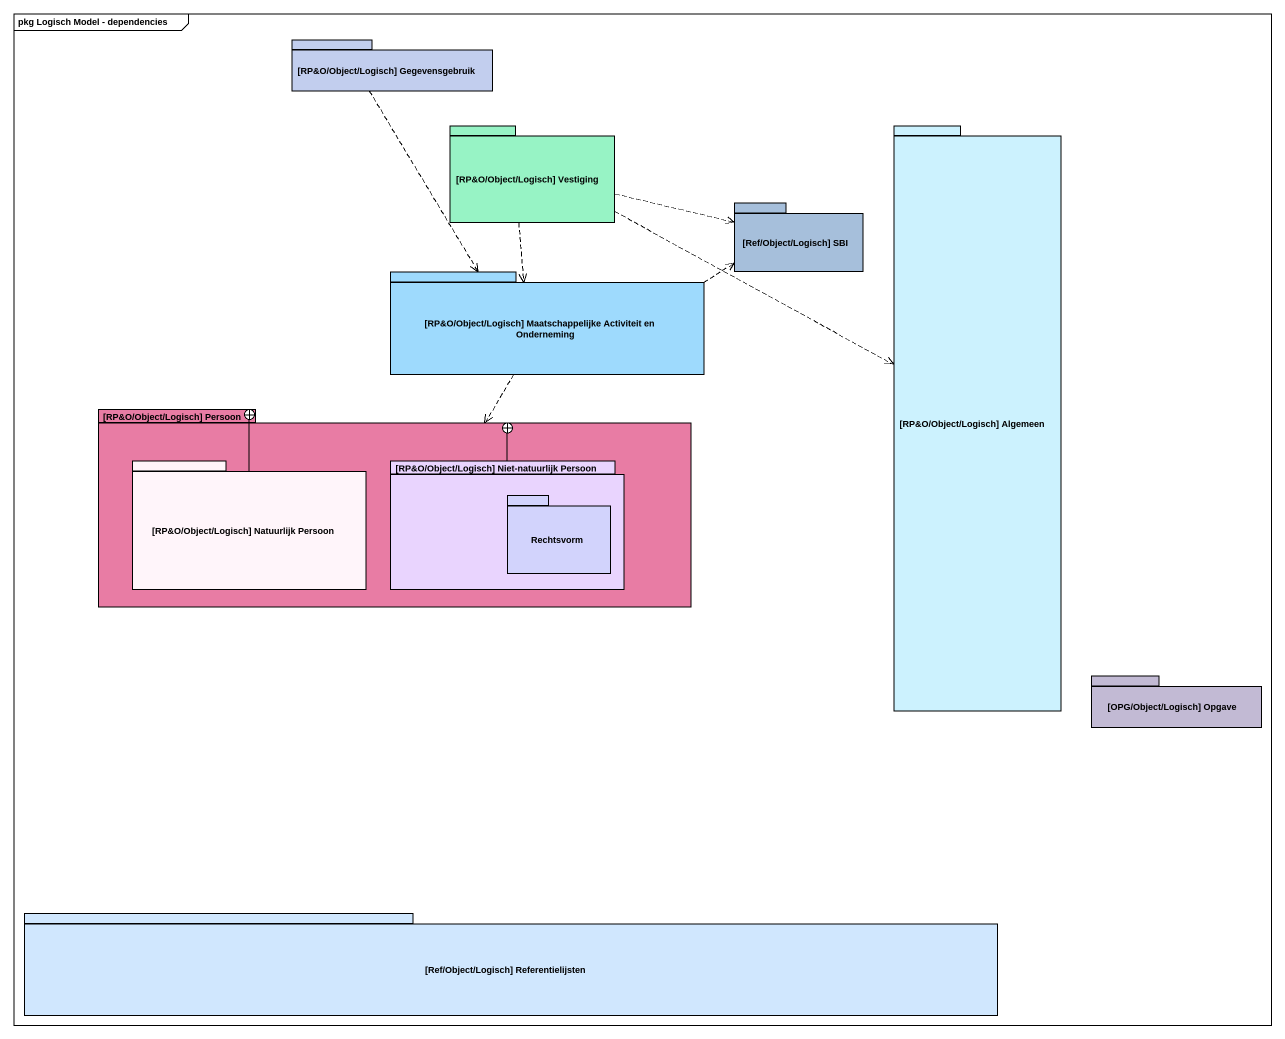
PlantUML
@startuml
mainframe pkg Logisch Model - dependencies
package "[RP&O/Object/Logisch] Gegevensgebruik" as RP_O_Object_Logisch #C2CEEE {
}
package "[RP&O/Object/Logisch] Vestiging" as RP_O_Object_Logisch_2 #97F3C5 {
}
package "[RP&O/Object/Logisch] Algemeen" as RP_O_Object_Logisch_Algemeen #CCF2FE {
}
package "[Ref/Object/Logisch] SBI" as Ref_Object_Logisch_SBI #A6BFDB {
}
package "[RP&O/Object/Logisch] Maatschappelijke Activiteit en Onderneming" as RP_O_Object_Logisch_3 #9EDAFD {
}
package "[RP&O/Object/Logisch] Persoon" as RP_O_Object_Logisch_Persoon #E87CA4 {
  package "[RP&O/Object/Logisch] Natuurlijk Persoon" as RP_O_Object_Logisch_4 #FFF5FA {
  }
  package "[RP&O/Object/Logisch] Niet-natuurlijk Persoon" as RP_O_Object_Logisch_Niet #E9D4FE {
    package Rechtsvorm #D2D3FC {
    }
  }
}
package "[OPG/Object/Logisch] Opgave" as OPG_Object_Logisch_Opgave #C2BAD4 {
}
package "[Ref/Object/Logisch] Referentielijsten" as Ref_Object_Logisch #D0E7FE {
}
RP_O_Object_Logisch ..> RP_O_Object_Logisch_3
RP_O_Object_Logisch_2 .right.> RP_O_Object_Logisch_Algemeen
RP_O_Object_Logisch_2 .right.> Ref_Object_Logisch_SBI
RP_O_Object_Logisch_2 ..> RP_O_Object_Logisch_3
RP_O_Object_Logisch_3 .right.> Ref_Object_Logisch_SBI
RP_O_Object_Logisch_3 ..> RP_O_Object_Logisch_Persoon
RP_O_Object_Logisch_4 -right-+ RP_O_Object_Logisch_Persoon
RP_O_Object_Logisch_Niet -left-+ RP_O_Object_Logisch_Persoon
@enduml
